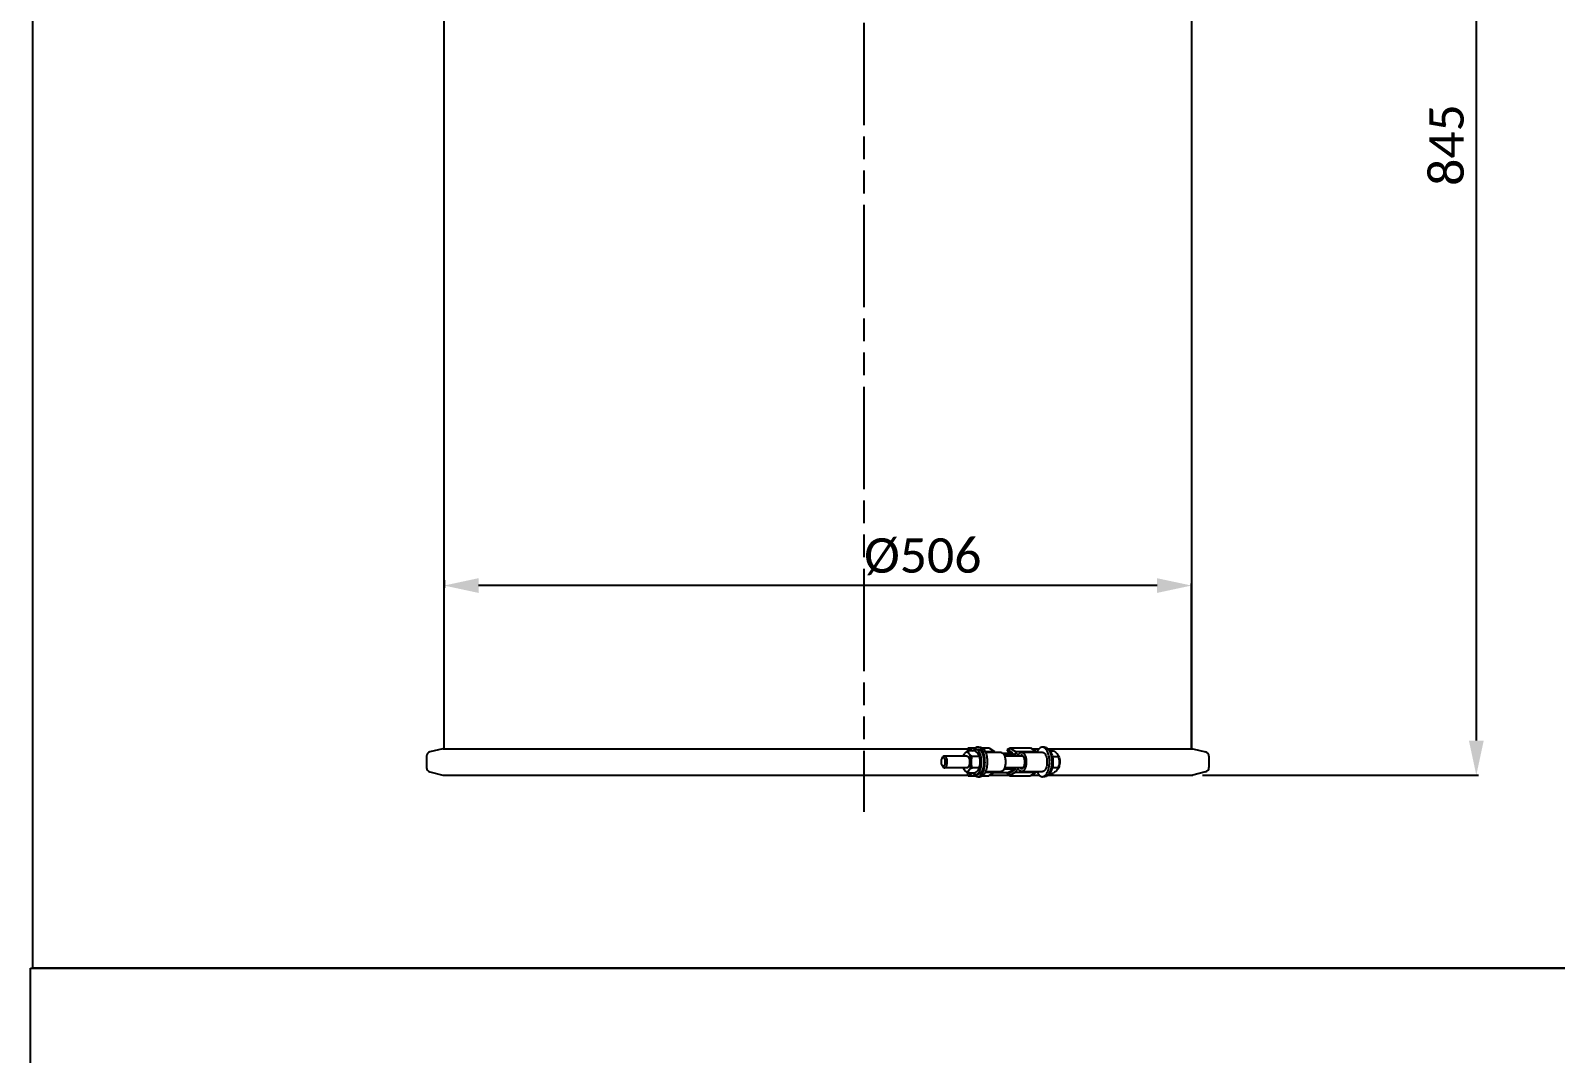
# Model space of a CAD drawing. Header units: millimetres. Extents: x 374 to 5899, y -2909 to 2000.
# Drawn here: x 374 to 1407, y -455 to 238 of the extents above; entities that cross this region are included whole.
import ezdxf

# ---------------------------------------------------------------- set-up
doc = ezdxf.new("R2010")
doc.units = ezdxf.units.MM
doc.header["$LTSCALE"] = 154
doc.header["$PDMODE"] = 3
doc.header["$PDSIZE"] = 8
doc.linetypes.add('PHANTOM', pattern=[0.8, 0.45, -0.05, 0.1, -0.05, 0.1, -0.05])
doc.layers.get('0').update_dxf_attribs({"linetype": 'CONTINUOUS'})
doc.layers.get('Defpoints').update_dxf_attribs({"linetype": 'CONTINUOUS'})
for name, color, linetype in [('00_BUW_DATUM', 7, 'CONTINUOUS'), ('02___PRT_ALL_AXES', 7, 'CONTINUOUS'), ('DEFAULT_3', 7, 'PHANTOM')]:
    doc.layers.add(name, color=color, linetype=linetype)
doc.styles.get("Standard").update_dxf_attribs({"font": 'calibri.ttf'})
doc.dimstyles.new('DIMSTYLE_1', dxfattribs={"dimtxt": 23.333333, "dimasz": 23.333333, "dimexe": 1.5, "dimexo": 1, "dimgap": 0.875, "dimtad": 1, "dimdsep": 46, "dimtxsty": 'Standard', "dimblk": '_FILLED', "dimblk1": '_FILLED', "dimblk2": '_FILLED', "dimcen": 0.09, "dimazin": 2, "dimtp": 0.01, "dimtm": 0.01, "dimtfac": 1, "dimtofl": 0, "dimtmove": 0, "dimatfit": 3, "dimldrblk": '_FILLED', "dimfxl": 1, "dimtolj": 1, "dimarcsym": 0})
doc.dimstyles.new('DIMSTYLE_3', dxfattribs={"dimtxt": 23.333333, "dimasz": 23.333333, "dimexe": 1.5, "dimexo": 1, "dimgap": 0.875, "dimtad": 1, "dimdec": 0, "dimdsep": 46, "dimtxsty": 'Standard', "dimblk": '_FILLED', "dimblk1": '_FILLED', "dimblk2": '_FILLED', "dimcen": 0.09, "dimazin": 2, "dimtp": 0.01, "dimtm": 0.01, "dimtfac": 1, "dimtdec": 0, "dimtofl": 0, "dimtmove": 0, "dimatfit": 3, "dimldrblk": '_FILLED', "dimfxl": 1, "dimtolj": 1, "dimarcsym": 0})

# ---------------------------------------------------------------- blocks, each defined once
blk = doc.blocks.new('_FILLED')
at = {"color": 0, "linetype": 'ByBlock'}
blk.add_solid([(0, 0), (-1, 0.214), (-1, -0.214)], dxfattribs=at)
blk = doc.blocks.new('*D455')
at = {"color": 0, "linetype": 'Continuous', "lineweight": -2}
for p, q in [((1111.8, 578.8), (1354.5, 578.8)), ((1353, 555.5), (1353, -242.8)), ((1167.6, -266.2), (1354.5, -266.2))]:
    blk.add_line(p, q, dxfattribs=at)
at = {"layer": 'Defpoints', "color": 0}
for p in [(1110.8, 578.8), (1166.6, -266.2), (1353, -266.2)]:
    blk.add_point(p, dxfattribs=at)
at = {"color": 0, "linetype": 'ByBlock', "lineweight": -2, "xscale": 23.3333333333, "yscale": 23.3333333333, "zscale": 23.3333333333}
for p, rotation in [((1353, 578.8), 89.99999999999999), ((1353, -266.2), 270)]:
    blk.add_blockref('_FILLED', p, dxfattribs=dict(at, rotation=rotation))
at = {"color": 0, "insert": (1321.1, 156.3), "char_height": 23.333, "attachment_point": 2, "rotation": 90, "line_spacing_factor": 0.9}
blk.add_mtext('\\A1; {\\A1;845}', dxfattribs=at)
blk = doc.blocks.new('*D459')
at = {"color": 0, "linetype": 'Continuous', "lineweight": -2}
for p, q in [((654.1, -134.2), (654.1, -139.3)), ((1136.8, -137.8), (677.4, -137.8)), ((1160.1, -248.2), (1160.1, -136.3))]:
    blk.add_line(p, q, dxfattribs=at)
at = {"layer": 'Defpoints', "color": 0}
for p in [(654.1, -133.2), (654.1, -137.8), (1160.1, -249.2)]:
    blk.add_point(p, dxfattribs=at)
at = {"color": 0, "linetype": 'ByBlock', "lineweight": -2, "xscale": 23.3333333333, "yscale": 23.3333333333, "zscale": 23.3333333333, "rotation": 180}
blk.add_blockref('_FILLED', (654.1, -137.8), dxfattribs=at)
at = {"color": 0, "linetype": 'ByBlock', "lineweight": -2, "xscale": 23.3333333333, "yscale": 23.3333333333, "zscale": 23.3333333333}
blk.add_blockref('_FILLED', (1160.1, -137.8), dxfattribs=at)
at = {"color": 0, "insert": (978.2, -105.8), "char_height": 23.333, "attachment_point": 2, "line_spacing_factor": 0.9}
blk.add_mtext('\\A1;\\A1;%%C506', dxfattribs=at)

msp = doc.modelspace()

# ---------------------------------------------------------------- linework, layer by layer
at = {"linetype": 'Continuous'}
for p, q in [((1008.649, -249.608), (1008.921, -247.688)), ((1008.921, -247.688), (1012.085, -249.692)), ((1008.921, -247.688), (1014.11, -247.688)), ((1015.558, -247.198), (1017.051, -247.198)), ((1018.499, -247.688), (1022.973, -247.688)), ((1022.973, -247.688), (1026.861, -250.151)), ((1036.752, -249.608), (1037.025, -247.688)), ((1037.025, -247.688), (1040.913, -250.151)), ((1037.025, -247.688), (1051.076, -247.688)), ((1051.076, -247.688), (1054.964, -250.151)), ((1060.699, -247.198), (1059.206, -247.198)), ((653.217, -248.244), (1008.842, -248.244)), ((991.24, -254.682), (991.858, -253.843)), ((1008.005, -253.198), (992.9, -253.198)), ((1013.977, -248.698), (1015.558, -248.698)), ((1020.443, -250.151), (1026.861, -250.151)), ((1020.672, -250.698), (1031.103, -250.698)), ((1046.122, -253.198), (1033.546, -253.198)), ((1035.457, -248.244), (1035.281, -249.698)), ((1035.281, -249.698), (1038.123, -251.198)), ((1035.457, -248.244), (1036.842, -248.975)), ((1035.457, -248.244), (1036.946, -248.244)), ((1039.262, -251.198), (1036.752, -249.608)), ((1040.913, -250.151), (1054.964, -250.151)), ((1045.155, -250.698), (1059.206, -250.698)), ((1051.954, -248.244), (1057.09, -248.244)), ((1062.806, -248.244), (1160.952, -248.244)), ((1064.173, -249.689), (1066.699, -249.689)), ((1065.935, -253.514), (1069.789, -253.514)), ((1069.736, -252.42), (1069.234, -251.739)), ((653.217, -266.152), (1008.842, -266.152)), ((991.24, -259.714), (991.858, -260.553)), ((1008.005, -261.198), (992.9, -261.198)), ((1008.649, -264.788), (1008.785, -264.702)), ((1008.921, -266.708), (1008.649, -264.788)), ((1012.085, -264.704), (1008.921, -266.708)), ((1008.921, -266.708), (1014.11, -266.708)), ((1013.977, -265.698), (1015.558, -265.698)), ((1015.558, -267.198), (1017.051, -267.198)), ((1018.499, -266.708), (1022.973, -266.708)), ((1020.443, -264.245), (1026.861, -264.245)), ((1020.672, -263.698), (1031.103, -263.698)), ((1026.861, -264.245), (1022.973, -266.708)), ((1023.85, -266.152), (1036.946, -266.152)), ((1035.281, -264.698), (1026.146, -264.698)), ((1046.122, -261.198), (1033.546, -261.198)), ((1035.281, -264.698), (1039.476, -262.484)), ((1035.281, -264.698), (1035.457, -266.152)), ((1035.457, -266.152), (1036.842, -265.421)), ((1036.752, -264.788), (1040.353, -262.507)), ((1037.025, -266.708), (1036.752, -264.788)), ((1040.913, -264.245), (1037.025, -266.708)), ((1037.025, -266.708), (1051.076, -266.708)), ((1040.913, -264.245), (1054.964, -264.245)), ((1045.155, -263.698), (1059.206, -263.698)), ((1054.964, -264.245), (1051.076, -266.708)), ((1051.954, -266.152), (1057.1, -266.152)), ((1060.699, -267.198), (1059.206, -267.198)), ((1062.806, -266.152), (1160.952, -266.152)), ((1064.167, -264.707), (1066.621, -264.707)), ((1065.902, -261.023), (1069.751, -261.023)), ((1069.736, -261.976), (1069.229, -262.664))]:
    msp.add_line(p, q, dxfattribs=at)
for points in [[(375.672, 2000.09), (2989.56, 2000.09), (2989.56, -396.871), (375.672, -396.871)], [(374.049, -396.871), (2989.56, -396.871), (2989.56, -2907.81), (374.049, -2907.81)]]:
    msp.add_lwpolyline(points, close=True)
for centre, radius, start, end in [((1046.488, -249.277), 6.668, 203.070288, 206.136587), ((1035.872, -253.154), 4.846, 11.411034, 15.770547), ((1035.261, -253.28), 5.469, 7.871835, 11.435455), ((1034.695, -253.356), 6.04, 1.499362, 7.848469), ((1046.611, -265.176), 6.804, 153.894101, 156.899024), ((1035.872, -261.242), 4.846, 344.229456, 348.588962), ((1035.261, -261.116), 5.469, 348.564541, 352.128169), ((1034.695, -261.041), 6.04, 352.151534, 358.500639), ((1056.668, -255.199), 14.32, 336.004318, 337.249807)]:
    msp.add_arc(centre, radius, start, end, dxfattribs=at)
for points, knots in [([(1015.558, -247.198), (1015.306, -247.198), (1014.781, -247.288), (1014.038, -247.673), (1013.345, -248.287), (1012.948, -248.804), (1012.758, -249.091)], [0, 0, 0, 0, 0.21489078, 0.44615936, 0.7057781, 1, 1, 1, 1]), ([(1020.34, -257.198), (1020.34, -256.547), (1020.281, -255.263), (1020.015, -253.402), (1019.583, -251.682), (1019.001, -250.168), (1018.289, -248.913), (1017.47, -247.96), (1016.681, -247.435), (1016.035, -247.232), (1015.715, -247.198), (1015.558, -247.198)], [0, 0, 0, 0, 0.16330356, 0.32179293, 0.47099484, 0.60710696, 0.72745545, 0.83113304, 0.91995959, 0.96060397, 1, 1, 1, 1]), ([(1017.051, -247.198), (1017.208, -247.198), (1017.528, -247.232), (1018.174, -247.435), (1018.963, -247.96), (1019.782, -248.913), (1020.494, -250.168), (1021.076, -251.682), (1021.508, -253.402), (1021.774, -255.263), (1021.833, -256.547), (1021.833, -257.198)], [0, 0, 0, 0, 0.03939603, 0.0800404, 0.16886696, 0.27254455, 0.39289303, 0.52900515, 0.67820706, 0.83669644, 1, 1, 1, 1]), ([(1059.206, -247.198), (1059.034, -247.198), (1058.681, -247.239), (1057.969, -247.486), (1057.11, -248.123), (1056.24, -249.258), (1055.785, -250.179), (1055.576, -250.689)], [0, 0, 0, 0, 0.09744711, 0.19856665, 0.42277427, 0.68885757, 1, 1, 1, 1]), ([(1063.81, -254.488), (1063.676, -253.498), (1063.373, -252.071), (1062.712, -250.333), (1062.142, -249.25), (1061.495, -248.368), (1060.782, -247.709), (1060.014, -247.295), (1059.467, -247.198), (1059.206, -247.198)], [0, 0, 0, 0, 0.32421269, 0.47027975, 0.60265007, 0.72032347, 0.82372887, 0.91531287, 1, 1, 1, 1]), ([(1060.699, -247.198), (1060.96, -247.198), (1061.507, -247.295), (1062.275, -247.709), (1062.988, -248.368), (1063.635, -249.25), (1064.205, -250.333), (1064.866, -252.071), (1065.169, -253.498), (1065.303, -254.488)], [0, 0, 0, 0, 0.08468744, 0.17627235, 0.2796784, 0.3973517, 0.52972241, 0.67578915, 1, 1, 1, 1]), ([(990.763, -255.758), (990.672, -256.104), (990.566, -256.831), (990.595, -257.91), (990.801, -258.898), (991.07, -259.483), (991.24, -259.715)], [0, 0, 0, 0, 0.26280414, 0.53541566, 0.78909893, 1, 1, 1, 1]), ([(991.24, -254.682), (991.188, -254.752), (990.976, -255.085), (990.84, -255.461), (990.763, -255.758)], [0, 0, 0, 0, 0.22215795, 1, 1, 1, 1]), ([(993.28, -258.639), (993.443, -258.017), (993.51, -257.038), (993.322, -255.812), (993.049, -255.035), (992.675, -254.461), (992.244, -254.196), (991.902, -254.194), (991.56, -254.316), (991.356, -254.525), (991.24, -254.682)], [0, 0, 0, 0, 0.32284133, 0.48162642, 0.62126309, 0.73375802, 0.82077346, 0.8604809, 0.90189464, 1, 1, 1, 1]), ([(992.9, -253.198), (992.71, -253.198), (992.289, -253.342), (991.995, -253.657), (991.858, -253.843)], [0, 0, 0, 0, 0.45051178, 1, 1, 1, 1]), ([(994.578, -259.119), (994.747, -258.473), (994.855, -257.454), (994.764, -256.124), (994.576, -255.185), (994.284, -254.374), (993.901, -253.739), (993.441, -253.311), (993.069, -253.198), (992.9, -253.198)], [0, 0, 0, 0, 0.29842628, 0.4510757, 0.59545923, 0.72485284, 0.83469102, 0.92435184, 1, 1, 1, 1]), ([(1008.005, -253.198), (1008.026, -253.202), (1008.069, -253.21), (1008.132, -253.222), (1008.185, -253.232), (1008.227, -253.24), (1008.259, -253.246), (1008.286, -253.25), (1008.307, -253.254), (1008.32, -253.257), (1008.331, -253.259), (1008.337, -253.26), (1008.342, -253.261), (1008.345, -253.262), (1008.347, -253.263), (1008.35, -253.265), (1008.358, -253.269), (1008.37, -253.276), (1008.385, -253.285), (1008.4, -253.294), (1008.421, -253.305), (1008.457, -253.326), (1008.508, -253.355), (1008.559, -253.384), (1008.595, -253.405), (1008.616, -253.417), (1008.631, -253.426), (1008.646, -253.434), (1008.658, -253.441), (1008.666, -253.445), (1008.669, -253.447), (1008.671, -253.449), (1008.674, -253.451), (1008.678, -253.455), (1008.684, -253.461), (1008.694, -253.471), (1008.706, -253.482), (1008.725, -253.502), (1008.749, -253.526), (1008.777, -253.554), (1008.806, -253.583), (1008.835, -253.612), (1008.864, -253.64), (1008.893, -253.669), (1008.917, -253.693), (1008.936, -253.712), (1008.948, -253.724), (1008.957, -253.734), (1008.965, -253.741), (1008.971, -253.747), (1008.975, -253.751), (1008.977, -253.753), (1008.979, -253.755), (1008.981, -253.758), (1008.983, -253.761), (1008.986, -253.767), (1008.992, -253.775), (1008.998, -253.784), (1009.007, -253.797), (1009.018, -253.814), (1009.035, -253.839), (1009.057, -253.872), (1009.083, -253.911), (1009.108, -253.95), (1009.134, -253.989), (1009.16, -254.027), (1009.186, -254.066), (1009.208, -254.099), (1009.225, -254.125), (1009.236, -254.141), (1009.244, -254.154), (1009.25, -254.162), (1009.254, -254.168), (1009.256, -254.171), (1009.257, -254.175), (1009.26, -254.18), (1009.265, -254.192), (1009.274, -254.21), (1009.285, -254.234), (1009.296, -254.258), (1009.311, -254.29), (1009.336, -254.346), (1009.373, -254.426), (1009.41, -254.505), (1009.436, -254.561), (1009.451, -254.593), (1009.462, -254.617), (1009.473, -254.641), (1009.482, -254.659), (1009.487, -254.671), (1009.489, -254.676), (1009.491, -254.68), (1009.493, -254.684), (1009.496, -254.693), (1009.499, -254.704), (1009.505, -254.723), (1009.513, -254.746), (1009.525, -254.783), (1009.54, -254.83), (1009.558, -254.886), (1009.582, -254.961), (1009.623, -255.091), (1009.659, -255.203), (1009.683, -255.278)], [0, 0, 0, 0, 0.03125, 0.0625, 0.09375, 0.109375, 0.125, 0.140625, 0.1484375, 0.15625, 0.16015625, 0.1640625, 0.16601562, 0.16699219, 0.16796875, 0.16992188, 0.171875, 0.1796875, 0.1875, 0.1953125, 0.203125, 0.21875, 0.25, 0.28125, 0.296875, 0.3046875, 0.3125, 0.3203125, 0.328125, 0.33007812, 0.33203125, 0.33300781, 0.33398438, 0.3359375, 0.33984375, 0.34375, 0.3515625, 0.359375, 0.375, 0.390625, 0.40625, 0.421875, 0.4375, 0.453125, 0.46875, 0.4765625, 0.484375, 0.48828125, 0.4921875, 0.49609375, 0.49804688, 0.49902344, 0.5, 0.50097656, 0.50195312, 0.50390625, 0.5078125, 0.51171875, 0.515625, 0.5234375, 0.53125, 0.546875, 0.5625, 0.578125, 0.59375, 0.609375, 0.625, 0.640625, 0.6484375, 0.65625, 0.66015625, 0.6640625, 0.66601562, 0.66699219, 0.66796875, 0.66992188, 0.671875, 0.6796875, 0.6875, 0.6953125, 0.703125, 0.71875, 0.75, 0.78125, 0.796875, 0.8046875, 0.8125, 0.8203125, 0.828125, 0.83007812, 0.83203125, 0.83300781, 0.83398438, 0.8359375, 0.83984375, 0.84375, 0.8515625, 0.859375, 0.875, 0.890625, 0.90625, 0.9375, 1, 1, 1, 1]), ([(1009.683, -255.278), (1009.699, -255.357), (1009.723, -255.475), (1009.755, -255.633), (1009.774, -255.732), (1009.79, -255.811), (1009.802, -255.87), (1009.814, -255.929), (1009.824, -255.978), (1009.831, -256.011), (1009.833, -256.025), (1009.836, -256.035), (1009.837, -256.048), (1009.838, -256.064), (1009.84, -256.085), (1009.843, -256.111), (1009.846, -256.143), (1009.849, -256.185), (1009.856, -256.259), (1009.866, -256.364), (1009.878, -256.49), (1009.889, -256.616), (1009.898, -256.711), (1009.904, -256.774), (1009.907, -256.8), (1009.908, -256.821), (1009.911, -256.842), (1009.91, -256.869), (1009.91, -256.902), (1009.91, -256.945), (1009.909, -257), (1009.909, -257.065), (1009.908, -257.152), (1009.907, -257.261), (1009.907, -257.37), (1009.906, -257.457), (1009.905, -257.522), (1009.905, -257.577), (1009.905, -257.62), (1009.904, -257.653), (1009.904, -257.68), (1009.902, -257.701), (1009.9, -257.722), (1009.897, -257.748), (1009.89, -257.811), (1009.88, -257.905), (1009.866, -258.03), (1009.852, -258.155), (1009.841, -258.26), (1009.833, -258.333), (1009.829, -258.374), (1009.825, -258.406), (1009.822, -258.432), (1009.82, -258.453), (1009.818, -258.468), (1009.817, -258.482), (1009.815, -258.491), (1009.812, -258.506), (1009.805, -258.537), (1009.794, -258.586), (1009.781, -258.645), (1009.768, -258.703), (1009.751, -258.781), (1009.73, -258.878), (1009.709, -258.976), (1009.692, -259.053), (1009.681, -259.102), (1009.672, -259.141), (1009.666, -259.17), (1009.661, -259.195), (1009.657, -259.212), (1009.655, -259.221), (1009.654, -259.229), (1009.651, -259.235), (1009.648, -259.244), (1009.642, -259.259), (1009.635, -259.281), (1009.625, -259.307), (1009.613, -259.342), (1009.598, -259.386), (1009.573, -259.456), (1009.542, -259.544), (1009.511, -259.631), (1009.486, -259.701), (1009.467, -259.754), (1009.449, -259.806), (1009.435, -259.846), (1009.426, -259.872), (1009.422, -259.883), (1009.419, -259.892), (1009.416, -259.901), (1009.411, -259.909), (1009.405, -259.92), (1009.397, -259.934), (1009.388, -259.952), (1009.376, -259.973), (1009.361, -260.002), (1009.342, -260.037), (1009.319, -260.08), (1009.288, -260.137), (1009.25, -260.208), (1009.212, -260.279), (1009.181, -260.336), (1009.162, -260.371), (1009.147, -260.4), (1009.137, -260.418), (1009.13, -260.43), (1009.126, -260.437), (1009.124, -260.442), (1009.121, -260.448), (1009.116, -260.453), (1009.108, -260.462), (1009.097, -260.475), (1009.084, -260.491), (1009.071, -260.507), (1009.053, -260.529), (1009.031, -260.555), (1008.995, -260.598), (1008.951, -260.651), (1008.906, -260.704), (1008.871, -260.747), (1008.848, -260.773), (1008.831, -260.795), (1008.817, -260.811), (1008.804, -260.827), (1008.793, -260.84), (1008.785, -260.849), (1008.781, -260.855), (1008.777, -260.857), (1008.773, -260.86), (1008.768, -260.863), (1008.76, -260.869), (1008.747, -260.877), (1008.727, -260.891), (1008.703, -260.908), (1008.663, -260.934), (1008.614, -260.968), (1008.564, -261.001), (1008.524, -261.028), (1008.495, -261.048), (1008.47, -261.065), (1008.45, -261.078), (1008.435, -261.088), (1008.423, -261.097), (1008.413, -261.103), (1008.405, -261.108), (1008.399, -261.113), (1008.394, -261.113), (1008.389, -261.115), (1008.383, -261.116), (1008.367, -261.119), (1008.344, -261.124), (1008.313, -261.131), (1008.282, -261.138), (1008.241, -261.147), (1008.19, -261.158), (1008.128, -261.171), (1008.067, -261.185), (1008.026, -261.194), (1008.005, -261.198)], [0, 0, 0, 0, 0.03125, 0.046875, 0.0625, 0.0703125, 0.078125, 0.0859375, 0.09375, 0.09765625, 0.09863281, 0.09960938, 0.1015625, 0.10351562, 0.10546875, 0.109375, 0.11328125, 0.1171875, 0.125, 0.140625, 0.15625, 0.171875, 0.1875, 0.19140625, 0.1953125, 0.19726562, 0.19921875, 0.203125, 0.20703125, 0.2109375, 0.21875, 0.2265625, 0.234375, 0.25, 0.265625, 0.2734375, 0.28125, 0.2890625, 0.29296875, 0.296875, 0.30078125, 0.30273438, 0.3046875, 0.30859375, 0.3125, 0.328125, 0.34375, 0.359375, 0.375, 0.3828125, 0.38671875, 0.390625, 0.39453125, 0.39648438, 0.3984375, 0.40039062, 0.40136719, 0.40234375, 0.40625, 0.4140625, 0.421875, 0.4296875, 0.4375, 0.453125, 0.46875, 0.4765625, 0.484375, 0.48828125, 0.4921875, 0.49609375, 0.49804688, 0.49902344, 0.5, 0.50097656, 0.50195312, 0.50390625, 0.5078125, 0.51171875, 0.515625, 0.5234375, 0.53125, 0.546875, 0.5625, 0.5703125, 0.578125, 0.5859375, 0.59375, 0.59570312, 0.59765625, 0.59863281, 0.59960938, 0.6015625, 0.60351562, 0.60546875, 0.609375, 0.61328125, 0.6171875, 0.625, 0.6328125, 0.640625, 0.65625, 0.671875, 0.6796875, 0.6875, 0.69140625, 0.6953125, 0.69726562, 0.69824219, 0.69921875, 0.70019531, 0.70117188, 0.703125, 0.70703125, 0.7109375, 0.71484375, 0.71875, 0.7265625, 0.734375, 0.75, 0.765625, 0.7734375, 0.78125, 0.78515625, 0.7890625, 0.79296875, 0.796875, 0.79882812, 0.79980469, 0.80078125, 0.80175781, 0.80273438, 0.8046875, 0.80859375, 0.8125, 0.8203125, 0.828125, 0.84375, 0.859375, 0.8671875, 0.875, 0.8828125, 0.88671875, 0.890625, 0.89453125, 0.89648438, 0.8984375, 0.90039062, 0.90136719, 0.90234375, 0.90429688, 0.90625, 0.9140625, 0.921875, 0.9296875, 0.9375, 0.953125, 0.96875, 0.984375, 1, 1, 1, 1]), ([(1013.977, -248.698), (1013.812, -248.698), (1013.472, -248.742), (1012.978, -248.937), (1012.503, -249.254), (1012.218, -249.528), (1012.079, -249.681)], [0, 0, 0, 0, 0.22584314, 0.46239952, 0.71845309, 1, 1, 1, 1]), ([(1018.042, -257.198), (1018.042, -256.645), (1017.992, -255.554), (1017.766, -253.971), (1017.398, -252.509), (1016.904, -251.223), (1016.299, -250.156), (1015.602, -249.346), (1014.932, -248.899), (1014.383, -248.727), (1014.111, -248.698), (1013.977, -248.698)], [0, 0, 0, 0, 0.16330356, 0.32179293, 0.47099484, 0.60710696, 0.72745545, 0.83113304, 0.91995959, 0.96060397, 1, 1, 1, 1]), ([(1013.977, -265.698), (1014.111, -265.698), (1014.383, -265.67), (1014.932, -265.497), (1015.602, -265.05), (1016.299, -264.24), (1016.904, -263.174), (1017.398, -261.887), (1017.766, -260.425), (1017.992, -258.843), (1018.042, -257.752), (1018.042, -257.198)], [0, 0, 0, 0, 0.03939603, 0.0800404, 0.16886696, 0.27254455, 0.39289303, 0.52900515, 0.67820706, 0.83669644, 1, 1, 1, 1]), ([(1015.558, -248.698), (1015.692, -248.698), (1015.964, -248.727), (1016.512, -248.899), (1017.183, -249.346), (1017.88, -250.156), (1018.485, -251.223), (1018.979, -252.509), (1019.346, -253.971), (1019.572, -255.554), (1019.623, -256.645), (1019.623, -257.198)], [0, 0, 0, 0, 0.03939603, 0.0800404, 0.16886696, 0.27254455, 0.39289303, 0.52900515, 0.67820706, 0.83669644, 1, 1, 1, 1]), ([(1019.623, -257.198), (1019.623, -257.752), (1019.572, -258.843), (1019.346, -260.425), (1018.979, -261.887), (1018.485, -263.174), (1017.88, -264.24), (1017.183, -265.05), (1016.512, -265.497), (1015.964, -265.67), (1015.692, -265.698), (1015.558, -265.698)], [0, 0, 0, 0, 0.16330356, 0.32179293, 0.47099484, 0.60710696, 0.72745545, 0.83113304, 0.91995959, 0.96060397, 1, 1, 1, 1]), ([(1015.558, -267.198), (1015.715, -267.198), (1016.035, -267.165), (1016.681, -266.961), (1017.47, -266.436), (1018.289, -265.483), (1019.001, -264.228), (1019.583, -262.714), (1020.015, -260.995), (1020.281, -259.133), (1020.34, -257.849), (1020.34, -257.198)], [0, 0, 0, 0, 0.03939603, 0.0800404, 0.16886696, 0.27254455, 0.39289303, 0.52900515, 0.67820706, 0.83669644, 1, 1, 1, 1]), ([(1021.833, -257.198), (1021.833, -257.849), (1021.774, -259.133), (1021.508, -260.995), (1021.076, -262.714), (1020.494, -264.228), (1019.782, -265.483), (1018.963, -266.436), (1018.174, -266.961), (1017.528, -267.165), (1017.208, -267.198), (1017.051, -267.198)], [0, 0, 0, 0, 0.16330356, 0.32179293, 0.47099484, 0.60710696, 0.72745545, 0.83113304, 0.91995959, 0.96060397, 1, 1, 1, 1]), ([(1026.861, -250.151), (1026.877, -250.2), (1026.943, -250.387), (1027.018, -250.57), (1027.08, -250.703)], [0, 0, 0, 0, 0.25811746, 1, 1, 1, 1]), ([(1031.103, -250.698), (1031.309, -250.698), (1031.749, -250.795), (1032.345, -251.194), (1032.879, -251.813), (1033.341, -252.629), (1033.719, -253.613), (1034.102, -255.141), (1034.286, -257.198), (1034.102, -259.256), (1033.719, -260.783), (1033.341, -261.768), (1032.879, -262.583), (1032.345, -263.202), (1031.749, -263.602), (1031.309, -263.698), (1031.103, -263.698)], [0, 0, 0, 0, 0.03985361, 0.08430289, 0.13618231, 0.1964037, 0.26451245, 0.33917079, 0.5, 0.66082921, 0.73548755, 0.8035963, 0.86381769, 0.91569711, 0.96014639, 1, 1, 1, 1]), ([(1039.748, -252.194), (1039.729, -252.162), (1039.656, -252.053), (1039.559, -251.956), (1039.476, -251.912)], [0, 0, 0, 0, 0.28355227, 1, 1, 1, 1]), ([(1040.289, -251.192), (1040.313, -251.241), (1040.411, -251.449), (1040.487, -251.668), (1040.535, -251.837)], [0, 0, 0, 0, 0.23596208, 1, 1, 1, 1]), ([(1041.131, -253.202), (1041.073, -253.133), (1040.832, -252.824), (1040.634, -252.483), (1040.502, -252.214)], [0, 0, 0, 0, 0.23259165, 1, 1, 1, 1]), ([(1040.913, -250.151), (1041.004, -250.423), (1041.208, -250.914), (1041.617, -251.526), (1042.097, -251.934), (1042.474, -252.038), (1042.647, -252.038)], [0, 0, 0, 0, 0.31666563, 0.58590939, 0.80855891, 1, 1, 1, 1]), ([(1042.647, -252.038), (1042.736, -252.038), (1042.919, -252.013), (1043.287, -251.863), (1043.524, -251.655), (1043.663, -251.495)], [0, 0, 0, 0, 0.22519782, 0.46166823, 1, 1, 1, 1]), ([(1043.663, -251.495), (1043.869, -251.26), (1044.215, -250.954), (1044.756, -250.734), (1045.024, -250.698), (1045.155, -250.698)], [0, 0, 0, 0, 0.53832317, 0.7747948, 1, 1, 1, 1]), ([(1045.154, -252.698), (1044.982, -252.698), (1044.606, -252.8), (1044.314, -253.044), (1044.177, -253.189)], [0, 0, 0, 0, 0.4632404, 1, 1, 1, 1]), ([(1046.126, -253.183), (1045.99, -253.039), (1045.698, -252.798), (1045.326, -252.698), (1045.154, -252.698)], [0, 0, 0, 0, 0.53631582, 1, 1, 1, 1]), ([(1045.155, -250.698), (1045.361, -250.698), (1045.801, -250.795), (1046.396, -251.194), (1046.93, -251.813), (1047.393, -252.629), (1047.771, -253.613), (1048.154, -255.141), (1048.337, -257.198), (1048.154, -259.256), (1047.771, -260.783), (1047.393, -261.768), (1046.93, -262.583), (1046.396, -263.202), (1045.801, -263.602), (1045.361, -263.698), (1045.155, -263.698)], [0, 0, 0, 0, 0.03985361, 0.08430289, 0.13618231, 0.1964037, 0.26451245, 0.33917079, 0.5, 0.66082921, 0.73548755, 0.8035963, 0.86381769, 0.91569711, 0.96014639, 1, 1, 1, 1]), ([(1046.126, -261.213), (1046.322, -261.006), (1046.669, -260.472), (1047.028, -259.521), (1047.255, -258.403), (1047.333, -257.198), (1047.255, -255.994), (1047.028, -254.875), (1046.669, -253.924), (1046.322, -253.39), (1046.126, -253.183)], [0, 0, 0, 0, 0.10030713, 0.22053508, 0.35613695, 0.5, 0.64386305, 0.77946492, 0.89969287, 1, 1, 1, 1]), ([(1054.964, -250.151), (1054.981, -250.2), (1055.046, -250.387), (1055.121, -250.57), (1055.183, -250.703)], [0, 0, 0, 0, 0.25811746, 1, 1, 1, 1]), ([(1059.207, -250.698), (1059.363, -250.698), (1059.69, -250.751), (1060.154, -250.981), (1060.589, -251.35), (1061.154, -252.049), (1061.722, -253.224), (1062.16, -254.889), (1062.352, -256.75), (1062.282, -258.65), (1061.956, -260.424), (1061.555, -261.515), (1061.305, -261.994)], [0, 0, 0, 0, 0.03700907, 0.07663284, 0.12082325, 0.17066015, 0.28782927, 0.42537309, 0.57542508, 0.72794821, 0.87251694, 1, 1, 1, 1]), ([(1060.502, -266.824), (1060.826, -266.633), (1061.457, -266.095), (1062.235, -265.018), (1062.898, -263.654), (1063.422, -262.052), (1063.79, -260.267), (1063.986, -258.368), (1064.005, -256.425), (1063.896, -255.128), (1063.81, -254.488)], [0, 0, 0, 0, 0.08469509, 0.1837381, 0.29767077, 0.42495926, 0.56274502, 0.70732811, 0.85452778, 1, 1, 1, 1]), ([(1065.303, -254.488), (1065.439, -255.502), (1065.552, -257.546), (1065.288, -260.515), (1064.711, -262.825), (1064.035, -264.419), (1063.636, -265.11), (1063.421, -265.421)], [0, 0, 0, 0, 0.27169471, 0.54108786, 0.78884308, 0.89970653, 1, 1, 1, 1]), ([(1066.193, -254.895), (1066.338, -255.969), (1066.398, -257.602), (1066.187, -259.727), (1065.888, -261.226), (1065.459, -262.579), (1064.915, -263.739), (1064.274, -264.666), (1063.754, -265.141), (1063.485, -265.316)], [0, 0, 0, 0, 0.29059404, 0.43451428, 0.57199035, 0.69943086, 0.81401243, 0.91411637, 1, 1, 1, 1]), ([(1063.51, -249.097), (1063.861, -249.33), (1064.337, -249.816), (1064.854, -250.591), (1065.363, -251.574), (1065.864, -253.013), (1066.105, -254.243), (1066.193, -254.895)], [0, 0, 0, 0, 0.19301828, 0.30490712, 0.42701476, 0.69891259, 1, 1, 1, 1]), ([(1066.699, -249.689), (1067.206, -249.992), (1068.121, -250.586), (1068.937, -251.336), (1069.233, -251.739)], [0, 0, 0, 0, 0.54176247, 1, 1, 1, 1]), ([(1069.233, -251.739), (1069.276, -251.797), (1069.43, -252.02), (1069.557, -252.262), (1069.628, -252.448)], [0, 0, 0, 0, 0.26762097, 1, 1, 1, 1]), ([(1069.628, -252.448), (1069.662, -252.537), (1069.773, -252.882), (1069.804, -253.249), (1069.789, -253.514)], [0, 0, 0, 0, 0.26642156, 1, 1, 1, 1]), ([(1069.735, -252.42), (1070.059, -252.859), (1070.569, -253.971), (1070.96, -255.846), (1071.016, -257.896), (1070.814, -259.276), (1070.642, -259.933)], [0, 0, 0, 0, 0.21090596, 0.46459341, 0.73721092, 1, 1, 1, 1]), ([(1069.789, -253.514), (1070.034, -254.078), (1070.46, -255.248), (1070.735, -257.109), (1070.518, -258.984), (1070.113, -260.167), (1069.874, -260.737)], [0, 0, 0, 0, 0.24788159, 0.49901396, 0.75077759, 1, 1, 1, 1]), ([(991.24, -259.715), (991.316, -259.818), (991.476, -259.996), (991.769, -260.175), (992.086, -260.218), (992.395, -260.117), (992.676, -259.892), (993.028, -259.416), (993.195, -258.963), (993.28, -258.639)], [0, 0, 0, 0, 0.12477356, 0.23113953, 0.32746255, 0.42646133, 0.53958607, 0.67284443, 1, 1, 1, 1]), ([(991.858, -260.553), (991.995, -260.739), (992.289, -261.054), (992.71, -261.198), (992.9, -261.198)], [0, 0, 0, 0, 0.54948936, 1, 1, 1, 1]), ([(992.9, -261.198), (993.075, -261.198), (993.405, -261.095), (993.796, -260.762), (994.251, -260.133), (994.467, -259.542), (994.578, -259.119)], [0, 0, 0, 0, 0.18516851, 0.34702912, 0.53693781, 1, 1, 1, 1]), ([(1012.079, -264.715), (1012.218, -264.868), (1012.503, -265.142), (1012.978, -265.459), (1013.472, -265.654), (1013.812, -265.698), (1013.977, -265.698)], [0, 0, 0, 0, 0.28154688, 0.53760044, 0.77415684, 1, 1, 1, 1]), ([(1012.758, -265.305), (1012.948, -265.592), (1013.345, -266.109), (1014.038, -266.723), (1014.781, -267.109), (1015.306, -267.198), (1015.558, -267.198)], [0, 0, 0, 0, 0.29422183, 0.55384054, 0.78510916, 1, 1, 1, 1]), ([(1027.08, -263.693), (1027.06, -263.736), (1026.979, -263.917), (1026.909, -264.103), (1026.861, -264.245)], [0, 0, 0, 0, 0.24169508, 1, 1, 1, 1]), ([(1039.476, -262.484), (1039.501, -262.471), (1039.612, -262.398), (1039.695, -262.29), (1039.748, -262.202)], [0, 0, 0, 0, 0.22035316, 1, 1, 1, 1]), ([(1040.502, -262.182), (1040.548, -262.088), (1040.729, -261.742), (1040.947, -261.413), (1041.131, -261.194)], [0, 0, 0, 0, 0.26775666, 1, 1, 1, 1]), ([(1042.647, -262.359), (1042.474, -262.359), (1042.097, -262.463), (1041.617, -262.87), (1041.208, -263.482), (1041.004, -263.974), (1040.913, -264.245)], [0, 0, 0, 0, 0.19144109, 0.41409061, 0.68333437, 1, 1, 1, 1]), ([(1043.663, -262.901), (1043.524, -262.742), (1043.287, -262.533), (1042.919, -262.383), (1042.736, -262.359), (1042.647, -262.359)], [0, 0, 0, 0, 0.53833177, 0.77480218, 1, 1, 1, 1]), ([(1045.155, -263.698), (1045.024, -263.698), (1044.756, -263.662), (1044.215, -263.442), (1043.869, -263.136), (1043.663, -262.901)], [0, 0, 0, 0, 0.2252052, 0.46167683, 1, 1, 1, 1]), ([(1044.177, -261.207), (1044.314, -261.353), (1044.606, -261.597), (1044.982, -261.698), (1045.154, -261.698)], [0, 0, 0, 0, 0.5367596, 1, 1, 1, 1]), ([(1045.154, -261.698), (1045.326, -261.698), (1045.698, -261.598), (1045.99, -261.358), (1046.126, -261.213)], [0, 0, 0, 0, 0.46368418, 1, 1, 1, 1]), ([(1055.183, -263.693), (1055.163, -263.736), (1055.082, -263.917), (1055.012, -264.103), (1054.964, -264.245)], [0, 0, 0, 0, 0.24169508, 1, 1, 1, 1]), ([(1055.577, -263.71), (1055.786, -264.22), (1056.241, -265.14), (1057.111, -266.274), (1057.97, -266.911), (1058.681, -267.158), (1059.034, -267.198), (1059.206, -267.198)], [0, 0, 0, 0, 0.31112178, 0.57719501, 0.80141051, 0.9025407, 1, 1, 1, 1]), ([(1059.206, -267.198), (1059.427, -267.198), (1059.882, -267.131), (1060.301, -266.942), (1060.502, -266.824)], [0, 0, 0, 0, 0.48549005, 1, 1, 1, 1]), ([(1061.305, -261.994), (1061.172, -262.248), (1060.891, -262.705), (1060.378, -263.259), (1059.813, -263.613), (1059.401, -263.698), (1059.207, -263.698)], [0, 0, 0, 0, 0.30345679, 0.56631541, 0.79386752, 1, 1, 1, 1]), ([(1061.995, -266.824), (1061.794, -266.942), (1061.375, -267.131), (1060.92, -267.198), (1060.699, -267.198)], [0, 0, 0, 0, 0.51450995, 1, 1, 1, 1]), ([(1063.421, -265.421), (1063.316, -265.573), (1062.914, -266.107), (1062.413, -266.578), (1061.995, -266.824)], [0, 0, 0, 0, 0.27602692, 1, 1, 1, 1]), ([(1069.229, -262.664), (1068.93, -263.069), (1068.089, -263.821), (1067.147, -264.406), (1066.621, -264.707)], [0, 0, 0, 0, 0.454137, 1, 1, 1, 1]), ([(1069.62, -261.94), (1069.599, -262), (1069.497, -262.256), (1069.354, -262.494), (1069.229, -262.664)], [0, 0, 0, 0, 0.23264339, 1, 1, 1, 1]), ([(1069.751, -261.023), (1069.754, -261.097), (1069.756, -261.407), (1069.698, -261.718), (1069.62, -261.94)], [0, 0, 0, 0, 0.23969319, 1, 1, 1, 1]), ([(1070.642, -259.933), (1070.54, -260.322), (1070.303, -261.034), (1069.941, -261.698), (1069.735, -261.977)], [0, 0, 0, 0, 0.53684755, 1, 1, 1, 1])]:
    msp.add_open_spline(points, degree=3, knots=knots, dxfattribs=at)
at = {"layer": '00_BUW_DATUM', "linetype": 'Continuous'}
for p, q in [((1013.549, -249.695), (1008.597, -249.695)), ((1016.616, -253.594), (1011.664, -253.594)), ((1013.386, -264.702), (1008.433, -264.702)), ((1016.534, -261.098), (1011.582, -261.098))]:
    msp.add_line(p, q, dxfattribs=at)
for points, knots in [([(1006.513, -251.496), (1006.279, -251.764), (1005.879, -252.301), (1005.591, -252.907), (1005.484, -253.199)], [0, 0, 0, 0, 0.53293402, 1, 1, 1, 1]), ([(1006.513, -251.496), (1006.313, -251.725), (1005.946, -252.27), (1005.678, -252.868), (1005.556, -253.195)], [0, 0, 0, 0, 0.46512472, 1, 1, 1, 1]), ([(1008.597, -249.695), (1008.202, -249.976), (1007.468, -250.533), (1006.799, -251.169), (1006.513, -251.496)], [0, 0, 0, 0, 0.52751861, 1, 1, 1, 1]), ([(1009.62, -251.644), (1009.51, -251.505), (1009.283, -251.252), (1008.899, -250.953), (1008.495, -250.76), (1008.078, -250.681), (1007.659, -250.719), (1007.25, -250.873), (1006.858, -251.136), (1006.625, -251.367), (1006.513, -251.496)], [0, 0, 0, 0, 0.14511423, 0.27581086, 0.39489061, 0.50692193, 0.61785303, 0.73387362, 0.86011748, 1, 1, 1, 1]), ([(1009.62, -251.644), (1009.379, -251.337), (1008.97, -250.716), (1008.696, -250.026), (1008.597, -249.695)], [0, 0, 0, 0, 0.53049632, 1, 1, 1, 1]), ([(1009.498, -262.9), (1009.76, -262.599), (1010.226, -261.85), (1010.714, -260.531), (1011.028, -258.997), (1011.107, -257.907), (1011.113, -257.346)], [0, 0, 0, 0, 0.20351528, 0.44437859, 0.71413174, 1, 1, 1, 1]), ([(1011.664, -253.594), (1011.274, -253.289), (1010.55, -252.683), (1009.897, -251.996), (1009.62, -251.644)], [0, 0, 0, 0, 0.52530314, 1, 1, 1, 1]), ([(1011.113, -257.346), (1011.119, -256.783), (1011.063, -255.682), (1010.782, -254.119), (1010.322, -252.757), (1009.875, -251.969), (1009.62, -251.644)], [0, 0, 0, 0, 0.28218092, 0.55096995, 0.7933266, 1, 1, 1, 1]), ([(1011.582, -261.098), (1011.433, -260.486), (1011.189, -259.245), (1011.106, -257.979), (1011.113, -257.346)], [0, 0, 0, 0, 0.49854311, 1, 1, 1, 1]), ([(1011.113, -257.346), (1011.12, -256.712), (1011.23, -255.445), (1011.502, -254.206), (1011.664, -253.594)], [0, 0, 0, 0, 0.50079849, 1, 1, 1, 1]), ([(1015.592, -251.644), (1015.316, -251.293), (1014.663, -250.606), (1013.939, -250), (1013.549, -249.695)], [0, 0, 0, 0, 0.47469687, 1, 1, 1, 1]), ([(1016.616, -253.594), (1016.517, -253.263), (1016.243, -252.573), (1015.834, -251.952), (1015.592, -251.644)], [0, 0, 0, 0, 0.4695037, 1, 1, 1, 1]), ([(1017.085, -257.346), (1017.087, -257.14), (1017.076, -256.317), (1016.986, -255.496), (1016.884, -254.889)], [0, 0, 0, 0, 0.25068519, 1, 1, 1, 1]), ([(1005.5, -261.198), (1005.601, -261.464), (1005.856, -262.008), (1006.195, -262.504), (1006.39, -262.752)], [0, 0, 0, 0, 0.47423291, 1, 1, 1, 1]), ([(1005.557, -261.205), (1005.667, -261.496), (1005.904, -262.035), (1006.219, -262.535), (1006.39, -262.752)], [0, 0, 0, 0, 0.53020545, 1, 1, 1, 1]), ([(1006.39, -262.752), (1006.667, -263.104), (1007.319, -263.79), (1008.044, -264.396), (1008.433, -264.702)], [0, 0, 0, 0, 0.47469687, 1, 1, 1, 1]), ([(1006.39, -262.752), (1006.5, -262.892), (1006.727, -263.144), (1007.111, -263.443), (1007.515, -263.636), (1007.932, -263.716), (1008.351, -263.677), (1008.76, -263.523), (1009.152, -263.26), (1009.385, -263.029), (1009.498, -262.9)], [0, 0, 0, 0, 0.14511423, 0.27581086, 0.39489061, 0.50692193, 0.61785303, 0.73387362, 0.86011748, 1, 1, 1, 1]), ([(1008.433, -264.702), (1008.54, -264.393), (1008.832, -263.75), (1009.251, -263.182), (1009.498, -262.9)], [0, 0, 0, 0, 0.465707, 1, 1, 1, 1]), ([(1009.498, -262.9), (1009.784, -262.573), (1010.453, -261.936), (1011.187, -261.38), (1011.582, -261.098)], [0, 0, 0, 0, 0.4724814, 1, 1, 1, 1]), ([(1013.386, -264.702), (1013.781, -264.42), (1014.514, -263.863), (1015.184, -263.227), (1015.47, -262.9)], [0, 0, 0, 0, 0.52751861, 1, 1, 1, 1]), ([(1015.47, -262.9), (1015.716, -262.618), (1016.136, -262.049), (1016.427, -261.407), (1016.534, -261.098)], [0, 0, 0, 0, 0.53429301, 1, 1, 1, 1]), ([(1016.534, -261.098), (1016.641, -260.696), (1016.767, -260.154), (1016.867, -259.608), (1016.89, -259.471)], [0, 0, 0, 0, 0.74956123, 1, 1, 1, 1])]:
    msp.add_open_spline(points, degree=3, knots=knots, dxfattribs=at)
for points in [[(1016.884, -254.889), (1016.811, -254.454), (1016.72, -254.023), (1016.616, -253.594)], [(1016.89, -259.471), (1017.008, -258.77), (1017.077, -258.057), (1017.085, -257.346)]]:
    msp.add_open_spline(points, degree=3, dxfattribs=at)
at = {"layer": '02___PRT_ALL_AXES', "linetype": 'Continuous'}
for p, q in [((654.085, 216.802), (654.085, 466.848)), ((1160.085, 466.848), (1160.085, -248.244)), ((654.085, -248.244), (654.085, 216.802)), ((654.085, 216.802), (654.089, 216.796)), ((654.089, -133.192), (654.085, -133.198)), ((642.185, -253.366), (642.185, -261.03)), ((653.217, -248.244), (644.45, -250.458)), ((1032.273, -251.198), (1039.262, -251.198)), ((1039.746, -252.198), (1033.074, -252.198)), ((1160.952, -248.244), (1169.719, -250.458)), ((1171.985, -253.366), (1171.985, -261.03)), ((644.45, -263.939), (653.217, -266.152)), ((1039.746, -262.198), (1033.074, -262.198)), ((1169.719, -263.939), (1160.952, -266.152))]:
    msp.add_line(p, q, dxfattribs=at)
for centre, start, end in [((645.185, -253.366), 104.172338, 180), ((1168.985, -253.366), 0, 75.827662), ((645.185, -261.03), 180, 255.827662), ((1168.985, -261.03), 284.172338, 0)]:
    msp.add_arc(centre, 3, start, end, dxfattribs=at)
at = {"layer": 'DEFAULT_3', "linetype": 'PHANTOM'}
msp.add_line((938.279, 612.815), (938.279, -290.949), dxfattribs=at)

# ---------------------------------------------------------------- dimensions: what is measured, and where the dimension line sits
at = {"linetype": 'Continuous'}
for base, p1, p2, angle, text, dimstyle, picture, middle in [((1353.041, -266.152), (1110.751, 578.802), (1166.619, -266.152), 270, ' {\\A1;<>}', 'DIMSTYLE_3', '*D455', (1353.041, 156.325)), ((654.085, -137.776), (1160.085, -249.198), (654.085, -133.198), 180, '\\A1;%%C<>', 'DIMSTYLE_1', '*D459', (978.215, -137.776))]:
    dim = msp.add_linear_dim(base=base, p1=p1, p2=p2, angle=angle, text=text, dimstyle=dimstyle, override={"dimtxsty": 'Standard'}, dxfattribs=at)
    dim.commit()
    dim.dimension.update_dxf_attribs({"geometry": picture, "text_midpoint": middle, "dimtype": 160})

doc.saveas('drawing.dxf')
